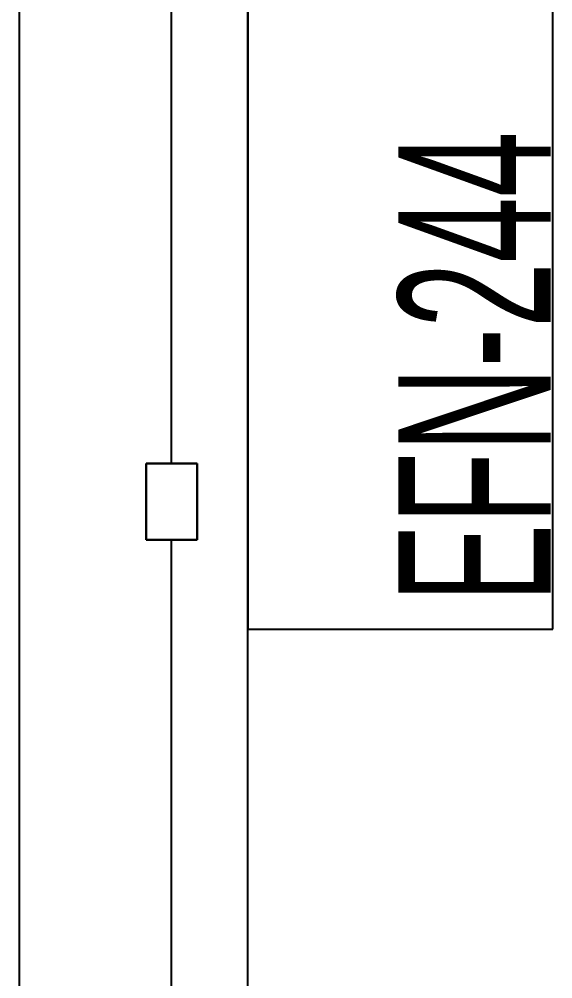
# Model space of a CAD drawing. Extents: x -170 to 1783, y -20 to 1205.
# Drawn here: x 0 to 21, y 795.63 to 833.42 of the extents above; entities that cross this region are included whole.
import ezdxf
from ezdxf.enums import TextEntityAlignment as Align

# ---------------------------------------------------------------- set-up
doc = ezdxf.new("R2010")
doc.units = 0
doc.header["$LTSCALE"] = 96
doc.header["$MEASUREMENT"] = 0
for name, color, linetype in [('A-FURN-P-PNLS-TEXT', 7, 'Continuous'), ('A-GLAZ_A', 7, 'Continuous'), ('A-WALL-BLOW_A', 7, 'Continuous'), ('I-MECH_A', 7, 'Continuous'), ('MAIN_PANEL', 7, 'Continuous'), ('X-BASE-04-EXISTING_A', 7, 'Continuous')]:
    doc.layers.add(name, color=color, linetype=linetype)

# ---------------------------------------------------------------- blocks, each defined once
blk = doc.blocks.new('EC-EFN-244')
at = {"layer": 'A-FURN-P-PNLS-TEXT', "color": 40, "linetype": 'Continuous', "width": 0.577333}
blk.add_text('EFN-244', height=6, dxfattribs=at).set_placement((12.455, 8), align=Align.MIDDLE_CENTER)

msp = doc.modelspace()

# ---------------------------------------------------------------- linework, layer by layer
at = {"layer": 'A-GLAZ_A', "color": 212, "linetype": 'Continuous'}
for p, q in [((6, 815.91667), (6, 862.875)), ((5, 815.91667), (5, 812.91667)), ((7, 815.91667), (5, 815.91667)), ((5, 815.91667), (5, 815.91667)), ((5, 812.91667), (5, 815.91667)), ((5, 815.91667), (7, 815.91667)), ((7, 812.91667), (7, 815.91667)), ((7, 815.91667), (7, 812.91667)), ((5, 812.91667), (7, 812.91667)), ((7, 812.91667), (5, 812.91667)), ((5, 812.91667), (5, 812.91667)), ((6, 765.95833), (6, 812.91667))]:
    msp.add_line(p, q, dxfattribs=at)
at = {"layer": 'A-WALL-BLOW_A', "color": 5, "linetype": 'Continuous'}
for p, q in [((0, 865.875), (0, 713)), ((9, 713), (9, 865.875))]:
    msp.add_line(p, q, dxfattribs=at)
at = {"layer": 'I-MECH_A', "color": 7, "linetype": 'Continuous'}
for p, q in [((9, 867.39583), (9, 809.39583)), ((21, 809.39583), (21, 867.39583)), ((9, 809.39583), (21, 809.39583))]:
    msp.add_line(p, q, dxfattribs=at)
at = {"layer": 'X-BASE-04-EXISTING_A', "color": 5, "linetype": 'Continuous'}
for p, q in [((0, 865.875), (0, 713)), ((9, 713), (9, 865.875))]:
    msp.add_line(p, q, dxfattribs=at)
at = {"layer": 'X-BASE-04-EXISTING_A', "color": 212, "linetype": 'Continuous'}
for p, q in [((6, 815.91667), (6, 862.875)), ((5, 815.91667), (5, 812.91667)), ((7, 815.91667), (5, 815.91667)), ((5, 815.91667), (5, 815.91667)), ((5, 812.91667), (5, 815.91667)), ((5, 815.91667), (7, 815.91667)), ((7, 812.91667), (7, 815.91667)), ((7, 815.91667), (7, 812.91667)), ((5, 812.91667), (7, 812.91667)), ((7, 812.91667), (5, 812.91667)), ((5, 812.91667), (5, 812.91667)), ((6, 765.95833), (6, 812.91667))]:
    msp.add_line(p, q, dxfattribs=at)

# ---------------------------------------------------------------- block references
at = {"layer": 'MAIN_PANEL', "color": 47, "linetype": 'Continuous', "rotation": 90}
msp.add_blockref('EC-EFN-244', (25.91551, 807.26241), dxfattribs=at)

doc.saveas('drawing.dxf')
